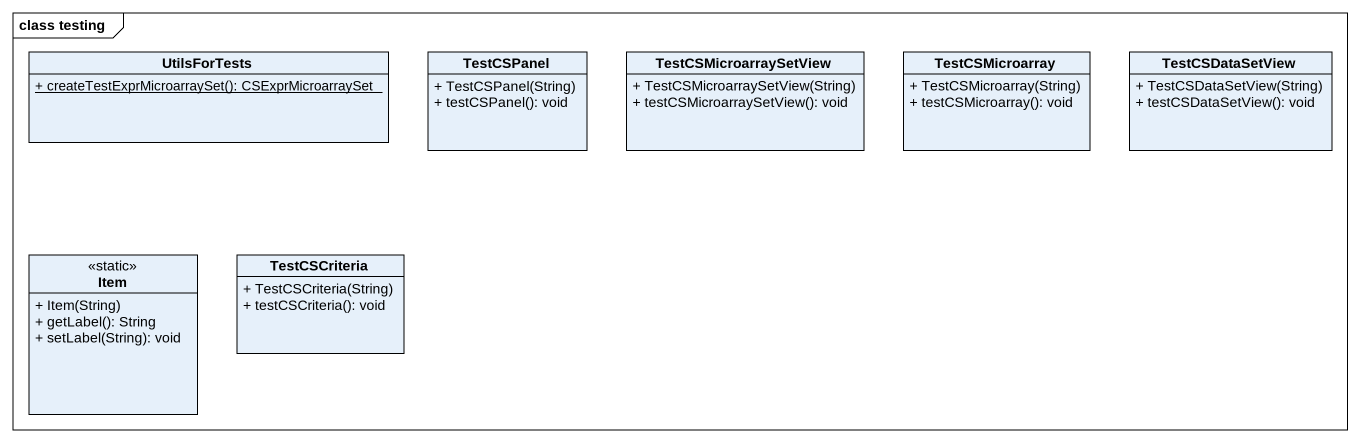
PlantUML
@startuml
mainframe class testing
hide circle
hide empty members
skinparam classAttributeIconSize 0
class UtilsForTests {
  {static} + createTestExprMicroarraySet(): CSExprMicroarraySet
}
class TestCSPanel {
  + TestCSPanel(String)
  + testCSPanel(): void
}
class TestCSMicroarraySetView {
  + TestCSMicroarraySetView(String)
  + testCSMicroarraySetView(): void
}
class TestCSMicroarray {
  + TestCSMicroarray(String)
  + testCSMicroarray(): void
}
class TestCSDataSetView {
  + TestCSDataSetView(String)
  + testCSDataSetView(): void
}
class Item <<static>> {
  + Item(String)
  + getLabel(): String
  + setLabel(String): void
}
class TestCSCriteria {
  + TestCSCriteria(String)
  + testCSCriteria(): void
}
@enduml
